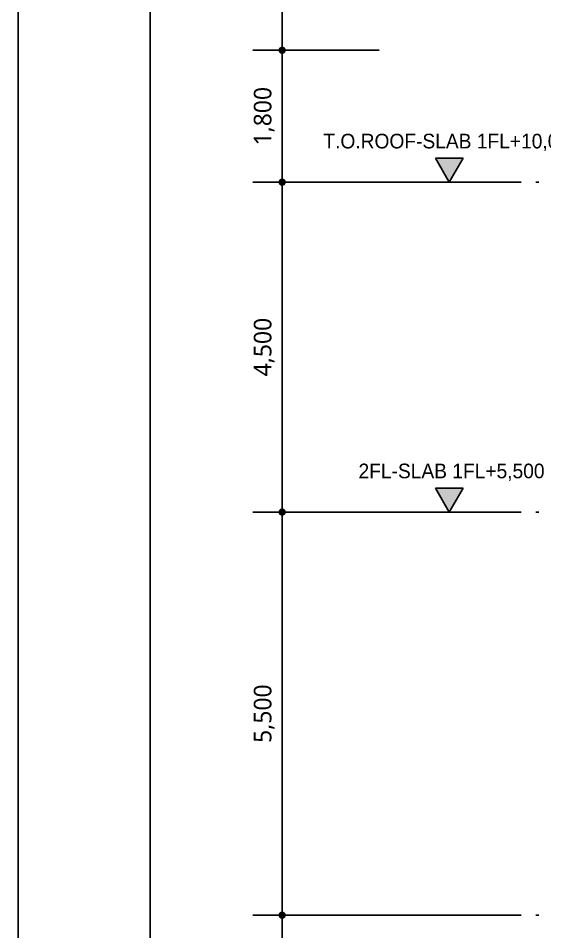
# Model space of a CAD drawing. Header units: millimetres. Extents: x 0 to 672800, y 0 to 118800.
# Drawn here: x 566738 to 573920, y 71770 to 84231 of the extents above; entities that cross this region are included whole.
import ezdxf
from ezdxf.enums import TextEntityAlignment as Align

# ---------------------------------------------------------------- set-up
doc = ezdxf.new("R2010")
doc.units = ezdxf.units.MM
doc.header["$LTSCALE"] = 200
doc.linetypes.add('CEN-GAUN', pattern=[32.2, 30, -1, 0.2, -1])
doc.layers.get('DEFPOINTS').update_dxf_attribs({"color": 137})
doc.layers.add('CEN', color=1, linetype='CEN-GAUN')
doc.layers.add('check', color=61, linetype='Continuous', plot=False)
doc.styles.add('돋움', font='')
doc.styles.add('맑은고딕', font='malgun.ttf')
doc.styles.get('돋움').set_extended_font_data('Dotum')
doc.dimstyles.new('CJAK', dxfattribs={"dimscale": 200, "dimtxt": 1.2, "dimasz": 0.5, "dimexe": 2, "dimexo": 3, "dimgap": 0.5, "dimtad": 1, "dimdec": 0, "dimzin": 1, "dimdsep": 46, "dimlunit": 6, "dimtxsty": '맑은고딕', "dimblk": 'CJDOT', "dimcen": 0.09, "dimdle": 1, "dimclrd": 256, "dimclre": 256, "dimclrt": 256, "dimadec": 0, "dimazin": 0, "dimtfac": 1, "dimtdec": 0, "dimtix": 1, "dimtmove": 2, "dimatfit": 3, "dimldrblk": 'CJDOT', "dimfxl": 1, "dimtolj": 1, "dimtzin": 1, "dimarcsym": 0})

# ---------------------------------------------------------------- blocks, each defined once
blk = doc.blocks.new('CJDOT')
blk.add_line((-2, 0), (2, 0))
at = {"const_width": 0.5}
blk.add_lwpolyline([(-0.25, 0, 1), (0.25, 0, 1)], format="xyb", close=True, dxfattribs=at)
blk = doc.blocks.new('*D376')
at = {"layer": 'check', "lineweight": -2, "transparency": 16777216}
for p, q in [((571660, 77495), (569938, 77495)), ((570338, 72095), (570338, 77395)), ((571660, 71995), (569938, 71995))]:
    blk.add_line(p, q, dxfattribs=at)
at = {"layer": 'DEFPOINTS', "color": 0, "transparency": 16777216}
for p in [(570338, 77495), (572260, 77495), (572260, 71995)]:
    blk.add_point(p, dxfattribs=at)
at = {"layer": 'check', "lineweight": -2, "transparency": 16777216, "xscale": 100, "yscale": 100, "zscale": 100}
for p, rotation in [((570338, 77495), 90), ((570338, 71995), 270)]:
    blk.add_blockref('CJDOT', p, dxfattribs=dict(at, rotation=rotation))
at = {"layer": 'check', "transparency": 16777216, "insert": (570093, 74745), "char_height": 240, "attachment_point": 5, "rotation": 90, "style": '맑은고딕'}
blk.add_mtext('\\A1;5,500', dxfattribs=at)
blk = doc.blocks.new('*D377')
at = {"layer": 'check', "lineweight": -2, "transparency": 16777216}
for p, q in [((571660, 81995), (569938, 81995)), ((570338, 81895), (570338, 77595)), ((571660, 77495), (569938, 77495))]:
    blk.add_line(p, q, dxfattribs=at)
at = {"layer": 'DEFPOINTS', "color": 0, "transparency": 16777216}
for p in [(572260, 81995), (570338, 77495), (572260, 77495)]:
    blk.add_point(p, dxfattribs=at)
at = {"layer": 'check', "lineweight": -2, "transparency": 16777216, "xscale": 100, "yscale": 100, "zscale": 100}
for p, rotation in [((570338, 81995), 90), ((570338, 77495), 270)]:
    blk.add_blockref('CJDOT', p, dxfattribs=dict(at, rotation=rotation))
at = {"layer": 'check', "transparency": 16777216, "insert": (570093, 79745), "char_height": 240, "attachment_point": 5, "rotation": 90, "style": '맑은고딕'}
blk.add_mtext('\\A1;4,500', dxfattribs=at)
blk = doc.blocks.new('*D378')
at = {"layer": 'check', "lineweight": -2, "transparency": 16777216}
for p, q in [((571660, 83795), (569938, 83795)), ((570338, 82095), (570338, 83695)), ((571660, 81995), (569938, 81995))]:
    blk.add_line(p, q, dxfattribs=at)
at = {"layer": 'DEFPOINTS', "color": 0, "transparency": 16777216}
for p in [(570338, 83795), (572260, 83795), (572260, 81995)]:
    blk.add_point(p, dxfattribs=at)
at = {"layer": 'check', "lineweight": -2, "transparency": 16777216, "xscale": 100, "yscale": 100, "zscale": 100}
for p, rotation in [((570338, 83795), 90), ((570338, 81995), 270)]:
    blk.add_blockref('CJDOT', p, dxfattribs=dict(at, rotation=rotation))
at = {"layer": 'check', "transparency": 16777216, "insert": (570093, 82895), "char_height": 240, "attachment_point": 5, "rotation": 90, "style": '맑은고딕'}
blk.add_mtext('\\A1;1,800', dxfattribs=at)
blk = doc.blocks.new('*D379')
at = {"layer": 'check', "lineweight": -2, "transparency": 16777216}
for p, q in [((571660, 71995), (569938, 71995)), ((570338, 71895), (570338, 69595)), ((571660, 69495), (569938, 69495))]:
    blk.add_line(p, q, dxfattribs=at)
at = {"layer": 'DEFPOINTS', "color": 0, "transparency": 16777216}
for p in [(572260, 71995), (570338, 69495), (572260, 69495)]:
    blk.add_point(p, dxfattribs=at)
at = {"layer": 'check', "lineweight": -2, "transparency": 16777216, "xscale": 100, "yscale": 100, "zscale": 100}
for p, rotation in [((570338, 71995), 90), ((570338, 69495), 270)]:
    blk.add_blockref('CJDOT', p, dxfattribs=dict(at, rotation=rotation))
at = {"layer": 'check', "transparency": 16777216, "insert": (570093, 70745), "char_height": 240, "attachment_point": 5, "rotation": 90, "style": '맑은고딕'}
blk.add_mtext('\\A1;2,500', dxfattribs=at)
blk = doc.blocks.new('단면레벨-1')
at = {"layer": 'DEFPOINTS'}
blk.add_hatch(color=256, dxfattribs=at).paths.add_polyline_path([(2176.32, 144.32), (2178.59, 148.25), (2174.05, 148.25)])
for p, q in [((2174.05, 148.25), (2176.32, 144.32)), ((2178.59, 148.25), (2174.05, 148.25)), ((2176.32, 144.32), (2178.59, 148.25)), ((2178.59, 144.32), (2174.05, 144.32))]:
    blk.add_line(p, q, dxfattribs=at)
at = {"layer": 'DEFPOINTS', "style": '돋움'}
blk.add_attdef('GL.+1500', text='', height=2.81, dxfattribs=at).set_placement((2176.69, 150.85), align=Align.MIDDLE)

msp = doc.modelspace()

# ---------------------------------------------------------------- linework, layer by layer
at = {"layer": 'CEN'}
for p, q in [((605801.1, 81994.9), (570337.6, 81994.9)), ((605801.1, 77494.9), (570337.6, 77494.9)), ((605801.1, 71994.9), (570337.6, 71994.9))]:
    msp.add_line(p, q, dxfattribs=at)
at = {"layer": 'DEFPOINTS'}
for points in [[(609401.1, 56794.9), (609401.1, 96194.9), (566737.6, 96194.9), (566737.6, 56794.9)], [(607601.1, 58594.9), (607601.1, 94394.9), (568537.6, 94394.9), (568537.6, 58594.9)], [(605801.1, 60394.9), (605801.1, 92594.9), (570337.6, 92594.9), (570337.6, 60394.9)]]:
    msp.add_lwpolyline(points, close=True, dxfattribs=at)

# ---------------------------------------------------------------- block references
ref = msp.add_blockref('단면레벨-1', (391258.2, 69968.2), dxfattribs=dict(at, xscale=83.33333333333333, yscale=83.33333333333333, zscale=83.33333333333333))
ref.add_attrib('GL.+1500', 'T.O.ROOF-SLAB 1FL+10,000', dxfattribs={"height": 200, "style": '돋움'}).set_placement((572648.9, 82538.7), align=Align.MIDDLE)
ref = msp.add_blockref('단면레벨-1', (391258.2, 65468.2), dxfattribs=dict(at, xscale=83.33333333333333, yscale=83.33333333333333, zscale=83.33333333333333))
ref.add_attrib('GL.+1500', '2FL-SLAB 1FL+5,500', dxfattribs={"height": 200, "style": '돋움'}).set_placement((572648.9, 78038.7), align=Align.MIDDLE)

# ---------------------------------------------------------------- dimensions: what is measured, and where the dimension line sits
at = {"layer": 'check'}
for base, p1, p2, angle, picture, middle in [((570337.6, 83794.9), (572259.8, 81994.9), (572259.8, 83794.9), 90, '*D378', (570092.8, 82894.9)), ((570337.6, 77494.9), (572259.8, 81994.9), (572259.8, 77494.9), 270, '*D377', (570093.5, 79744.9)), ((570337.6, 77494.9), (572259.8, 71994.9), (572259.8, 77494.9), 90, '*D376', (570093.5, 74744.9)), ((570337.6, 69494.9), (572259.8, 71994.9), (572259.8, 69494.9), 270, '*D379', (570093.5, 70744.9))]:
    dim = msp.add_linear_dim(base=base, p1=p1, p2=p2, angle=angle, dimstyle='CJAK', dxfattribs=at)
    dim.commit()
    dim.dimension.update_dxf_attribs({"geometry": picture, "text_midpoint": middle})

doc.saveas('drawing.dxf')
